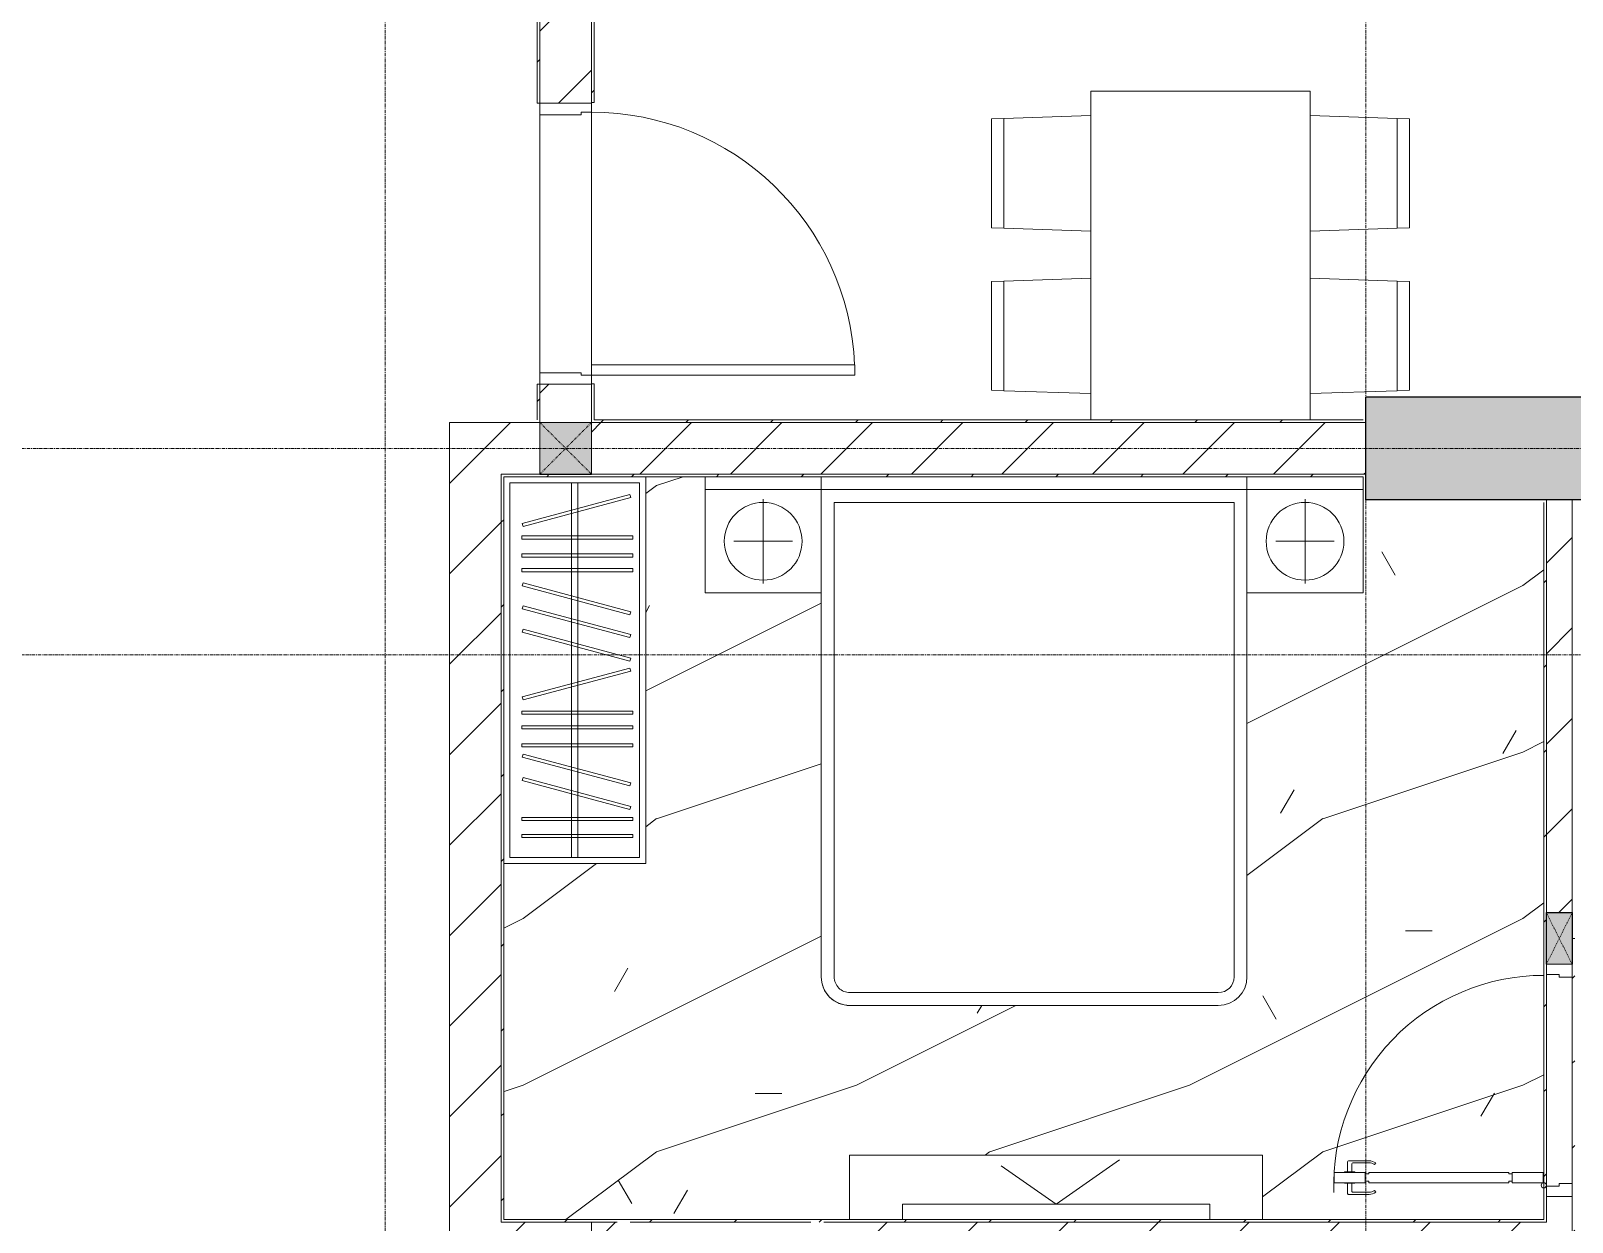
# Model space of a CAD drawing. Header units: millimetres. Extents: x 5121 to 246734, y -48180 to 129206.
# Drawn here: x 116880 to 122853, y 42337 to 46956 of the extents above; entities that cross this region are included whole.
import ezdxf

# ---------------------------------------------------------------- set-up
doc = ezdxf.new("R2010")
doc.units = ezdxf.units.MM
doc.linetypes.add('Dash', pattern=[6, 3, -3])
doc.linetypes.add('Grid Line', pattern=[22.225, 12.7, -3.175, 3.175, -3.175])
for name, color, linetype, lineweight in [('0-1', 7, 'Continuous', 5), ('A-DETL-GENF', 92, 'Continuous', 9), ('A-DETL-GENF-1', 50, 'Continuous', 9), ('A-DOOR', 31, 'Continuous', 9), ('A-DOOR-1', 253, 'Continuous', 9), ('A-DOOR-2', 50, 'Continuous', 9), ('A-DOOR-FRAM', 31, 'Continuous', 9), ('A-FLOR', 192, 'Continuous', 9), ('A-FLOR-1', 50, 'Continuous', 9), ('A-FLOR-PATT-1', 9, 'Continuous', 9), ('A-WALL', 113, 'Continuous', 9), ('A-WALL-1', 250, 'Continuous', 18), ('A-WALL-PATT-1', 9, 'Continuous', 9), ('A-WALL-PATT-2', 50, 'Continuous', 9), ('A-WALL-PATT-3', 111, 'Continuous', 9), ('I-FURN-1', 253, 'Continuous', 9), ('S-COLS', 52, 'Continuous', 9), ('S-COLS-1', 7, 'Continuous', 5), ('S-COLS-2', 10, 'Continuous', 25), ('S-COLS-3', 50, 'Continuous', 9), ('S-COLS-4', 253, 'Continuous', 9), ('S-COLS-5', 52, 'Continuous', 25), ('S-COLS-6', 52, 'Dash', 9), ('S-COLS-HDLN', 52, 'Dash', 9), ('S-COLS-HDLN-1', 50, 'Dash', 9), ('S-GRID-1', 1, 'Grid Line', 9)]:
    doc.layers.add(name, color=color, linetype=linetype, lineweight=lineweight)
pattern_1 = [(45, (0, 0), (-175.3625, 175.3625), [])]
pattern_2 = [(45, (0, 0), (-164.40233, 164.40233), [])]

# ---------------------------------------------------------------- blocks, each defined once
blk = doc.blocks.new('M_Concrete-Rectangular-Column2 - 400x1300-812637-TKCS_MB TỔNG THỂ TẦNG 1')
at = {"layer": 'S-COLS-3'}
blk.add_hatch(color=256, dxfattribs=at).paths.add_polyline_path([(650, 200), (-650, 200), (-650, -200), (650, -200), (650, 100)])
at = {"layer": 'S-COLS-2'}
for p, q in [((-650, 200), (650, 200)), ((-650, -200), (-650, 200)), ((650, 200), (650, -200)), ((650, -200), (-650, -200))]:
    blk.add_line(p, q, dxfattribs=at)
blk = doc.blocks.new('NCV_TKTC_KET CAU_rvt-1-TKCS_MB TỔNG THỂ TẦNG 1')
at = {"layer": 'S-COLS-3'}
blk.add_blockref('M_Concrete-Rectangular-Column2 - 400x1300-812637-TKCS_MB TỔNG THỂ TẦNG 1', (122702.6, 45336.9), dxfattribs=at)
blk = doc.blocks.new('RES_BAN AN 1 - RES_BAN AN 1-V115-TKCS_MB TỔNG THỂ TẦNG 1')
at = {"layer": 'I-FURN-1'}
for p, q in [((-425, 0), (-425, -1275)), ((425, -1275), (425, 0)), ((-761.9, -113.5), (-809.6, -115.1)), ((-809.6, -115.1), (-809.6, -536.9)), ((-761.9, -113.5), (-425, -102.3)), ((-761.9, -538.5), (-761.9, -113.5)), ((-761.9, -538.5), (-761.9, -113.5)), ((-425, -102.3), (-425, -549.7)), ((425, -102.3), (425, -549.7)), ((761.9, -113.5), (425, -102.3)), ((761.9, -538.5), (761.9, -113.5)), ((761.9, -113.5), (761.9, -538.5)), ((809.6, -115.1), (761.9, -113.5)), ((809.6, -536.9), (809.6, -115.1)), ((-809.6, -536.9), (-761.9, -538.5)), ((761.9, -538.5), (809.6, -536.9)), ((-425, -549.7), (-761.9, -538.5)), ((425, -549.7), (761.9, -538.5)), ((-809.6, -745.3), (-761.9, -743.8)), ((-809.6, -1167.2), (-809.6, -745.3)), ((-761.9, -743.8), (-425, -732.5)), ((-761.9, -1168.8), (-761.9, -743.8)), ((-761.9, -743.8), (-761.9, -1168.8)), ((-425, -732.5), (-425, -1180)), ((425, -732.5), (425, -1180)), ((761.9, -743.8), (425, -732.5)), ((761.9, -743.8), (809.6, -745.3)), ((761.9, -1168.8), (761.9, -743.8)), ((761.9, -1168.8), (761.9, -743.8)), ((809.6, -745.3), (809.6, -1167.2)), ((-761.9, -1168.8), (-809.6, -1167.2)), ((-425, -1180), (-761.9, -1168.8)), ((425, -1180), (761.9, -1168.8)), ((809.6, -1167.2), (761.9, -1168.8)), ((-425, -1275), (425, -1275))]:
    blk.add_line(p, q, dxfattribs=at)
blk = doc.blocks.new('DOOR_CW_01 CANH MO-PANEL KINH - DIW_01-900x2200-CỬA GỖ VÂN LAMINATE-553393-TKCS_MB TỔNG THỂ TẦNG 1')
at = {"layer": 'A-DETL-GENF-1'}
for p, q in [((-397, 872), (-357, 872)), ((-397, 752), (-397, 872)), ((-357, 872), (-357, 752)), ((-442, 737), (-442, 816.5)), ((-399, 820.5), (-438, 820.5)), ((-434, 799.5), (-434, 737)), ((-399, 803.5), (-430, 803.5)), ((-399, 831.8), (-397, 831.8)), ((-399, 792.2), (-399, 831.8)), ((-397, 792.2), (-399, 792.2)), ((-397, 792.2), (-397, 831.8)), ((-357, 792.2), (-357, 831.8)), ((-355, 831.8), (-357, 831.8)), ((-357, 792.2), (-355, 792.2)), ((-355, 792.2), (-355, 831.8)), ((-355, 820.5), (-316, 820.5)), ((-355, 803.5), (-324, 803.5)), ((-320, 799.5), (-320, 737)), ((-312, 737), (-312, 816.5)), ((-357, 752), (-397, 752)), ((-397, 738), (-391, 738)), ((-397, 738), (-397, 196)), ((-363, 752), (-391, 752)), ((-391, 752), (-391, 738)), ((-363, 738), (-363, 752)), ((-357, 738), (-363, 738)), ((-357, 196), (-357, 738)), ((-433.9, 711.2), (-427.3, 715.8)), ((-320.1, 711.2), (-326.7, 715.8)), ((-397, 196), (-391, 196)), ((-357, 182), (-397, 182)), ((-397, 182), (-397, 62)), ((-391, 196), (-391, 182)), ((-391, 182), (-363, 182)), ((-357, 196), (-363, 196)), ((-363, 182), (-363, 196)), ((-357, 62), (-357, 182)), ((-397, 62), (-357, 62))]:
    blk.add_line(p, q, dxfattribs=at)
blk.add_circle((-407, 60), 10, dxfattribs=at)
for centre, radius, start, end in [((-407, 60), 814, 360, 92), ((-438, 816.5), 4, 90, 180), ((-430, 799.5), 4, 90, 180), ((-324, 799.5), 4, 360, 90), ((-316, 816.5), 4, 0, 90), ((-397, 737), 45, 180, 215), ((-397, 737), 37, 180, 215), ((-357, 737), 37, 325, 0), ((-357, 737), 45, 325, 0)]:
    blk.add_arc(centre, radius, start, end, dxfattribs=at)
at = {"layer": 'A-DOOR-2'}
for p, q in [((-410, 50), (-450, 50)), ((-450, 50), (-450, -50)), ((-410, 0), (-410, 50)), ((-400, 0), (-410, 0)), ((-407, 50), (-382, 50)), ((-400, -50), (-400, 0)), ((410, 0), (400, 0)), ((400, 0), (400, -50)), ((450, 50), (410, 50)), ((410, 50), (410, 0)), ((450, -50), (450, 50)), ((-450, -50), (-400, -50)), ((400, -50), (450, -50))]:
    blk.add_line(p, q, dxfattribs=at)
blk = doc.blocks.new('G1_SOF - BO TRU - 100x200-V107-TKCS_MB TỔNG THỂ TẦNG 1')
at = {"layer": 'S-COLS-3'}
blk.add_hatch(color=256, dxfattribs=at).paths.add_polyline_path([(50, -100), (50, 100), (-50, 100), (-50, -100), (-45.2, -100)])
at = {"layer": 'S-COLS-2'}
for p, q in [((-50, -100), (-50, 100)), ((50, 100), (50, -100)), ((50, -100), (-50, -100))]:
    blk.add_line(p, q, dxfattribs=at)
at = {"layer": 'S-COLS-HDLN-1'}
for p, q in [((50, -100), (-50, 100)), ((-50, -100), (50, 100))]:
    blk.add_line(p, q, dxfattribs=at)
blk = doc.blocks.new('GIUONG NGU-2TAB-1600x2000 - GIUONG NGU-2TAB-1600x2000-851491-TKCS_MB TỔNG THỂ TẦNG 1')
at = {"layer": 'I-FURN-1'}
for p, q in [((569.6, 2050), (1997.1, 2050)), ((1997.1, 2050), (569.6, 2050)), ((1997.1, 2000), (569.6, 2000)), ((458.5, 50), (458.5, 1938.9)), ((458.5, 1938.9), (458.5, 50)), ((508.5, 1938.9), (508.5, 100)), ((2058.2, 100), (2058.2, 1938.9)), ((2108.2, 1938.9), (2108.2, 50)), ((2108.2, 50), (2108.2, 1938.9)), ((8.5, 50), (8.5, 450.3)), ((8.5, 450.3), (458.5, 450.3)), ((8.5, 450.3), (458.5, 450.3)), ((8.5, 50), (8.5, 450.3)), ((458.5, 450.3), (458.5, 50)), ((458.5, 450.3), (458.5, 50)), ((2108.2, 50), (2108.2, 450.3)), ((2108.2, 450.3), (2558.2, 450.3)), ((2108.2, 450.3), (2108.2, 50)), ((2558.2, 450.3), (2108.2, 450.3)), ((2558.2, 450.3), (2558.2, 50)), ((2558.2, 50), (2558.2, 450.3)), ((233.5, 86.8), (233.5, 413.5)), ((2333.2, 86.8), (2333.2, 413.5)), ((120.2, 250.2), (346.8, 250.2)), ((2446.5, 250.2), (2219.8, 250.2)), ((508.5, 100), (2058.2, 100)), ((458.5, 50), (8.5, 50)), ((8.5, 0), (8.5, 50)), ((8.5, 50), (458.5, 50)), ((458.5, 50), (8.5, 50)), ((2108.2, 50), (458.5, 50)), ((458.5, 50), (458.5, 0)), ((458.5, 0), (458.5, 50)), ((458.5, 50), (2108.2, 50)), ((458.5, 50), (2108.2, 50)), ((2558.2, 50), (2108.2, 50)), ((2108.2, 50), (2558.2, 50)), ((2108.2, 0), (2108.2, 50)), ((2108.2, 50), (2108.2, 0)), ((2108.2, 50), (2558.2, 50)), ((2558.2, 50), (2558.2, 0))]:
    blk.add_line(p, q, dxfattribs=at)
for centre in [(233.5, 250.2), (2333.2, 250.2)]:
    blk.add_circle(centre, 150.7, dxfattribs=at)
for centre, radius, start, end in [((569.6, 1938.9), 111.1, 90, 180), ((569.6, 1938.9), 111.1, 90, 180), ((1997.1, 1938.9), 111.1, 0, 90), ((1997.1, 1938.9), 111.1, 360, 90), ((569.6, 1938.9), 61.1, 90, 180), ((1997.1, 1938.9), 61.1, 360, 90)]:
    blk.add_arc(centre, radius, start, end, dxfattribs=at)
blk = doc.blocks.new('TU QUAN AO-SUITE ROOM_3 - TU QUAN AO-SUITE ROOM_3-V109-TKCS_MB TỔNG THỂ TẦNG 1')
at = {"layer": 'I-FURN-1'}
for p, q in [((0, -1500), (0, 0)), ((0, 0), (0, -1500)), ((-526, -24), (-24, -24)), ((-526, -1476), (-526, -24)), ((-526, -24), (-526, -600)), ((-287, -24), (-287, -576)), ((-263, -24), (-263, -576)), ((-24, -24), (-24, -1476)), ((-478.3, -181.1), (-61.3, -69.4)), ((-58.2, -80.9), (-475.2, -192.7)), ((-61.3, -69.4), (-58.2, -80.9)), ((-480.1, -229.7), (-50.1, -229.7)), ((-480.1, -241.7), (-480.1, -229.7)), ((-475.2, -192.7), (-478.3, -181.1)), ((-50.1, -229.7), (-50.1, -241.7)), ((-50.1, -241.7), (-480.1, -241.7)), ((-480.1, -299.2), (-50.1, -299.2)), ((-480.1, -311.2), (-480.1, -299.2)), ((-50.1, -311.2), (-480.1, -311.2)), ((-480.1, -356.4), (-50.1, -356.4)), ((-480.1, -368.4), (-480.1, -356.4)), ((-50.1, -299.2), (-50.1, -311.2)), ((-50.1, -356.4), (-50.1, -368.4)), ((-50.1, -368.4), (-480.1, -368.4)), ((-475.2, -411.5), (-478.3, -423.1)), ((-58.2, -523.3), (-475.2, -411.5)), ((-478.3, -423.1), (-61.3, -534.9)), ((-475.2, -500.3), (-478.3, -511.9)), ((-478.3, -511.9), (-61.3, -623.6)), ((-58.2, -612.1), (-475.2, -500.3)), ((-61.3, -534.9), (-58.2, -523.3)), ((-475.2, -591.5), (-478.3, -603.1)), ((-58.2, -703.3), (-475.2, -591.5)), ((-287, -576), (-287, -1476)), ((-263, -576), (-263, -1476)), ((-526, -1476), (-526, -600)), ((-478.3, -603.1), (-61.3, -714.9)), ((-61.3, -623.6), (-58.2, -612.1)), ((-61.3, -714.9), (-58.2, -703.3)), ((-478.3, -853.9), (-61.3, -742.1)), ((-58.2, -753.7), (-475.2, -865.5)), ((-61.3, -742.1), (-58.2, -753.7)), ((-475.2, -865.5), (-478.3, -853.9)), ((-480.1, -908.6), (-480.1, -920.6)), ((-480.1, -908.6), (-480.1, -920.6)), ((-50.1, -908.6), (-480.1, -908.6)), ((-480.1, -920.6), (-50.1, -920.6)), ((-50.1, -920.6), (-50.1, -908.6)), ((-480.1, -965.8), (-480.1, -977.8)), ((-480.1, -965.8), (-480.1, -977.8)), ((-50.1, -965.8), (-480.1, -965.8)), ((-480.1, -977.8), (-50.1, -977.8)), ((-50.1, -977.8), (-50.1, -965.8)), ((-480.1, -1035.3), (-480.1, -1047.3)), ((-480.1, -1035.3), (-480.1, -1047.3)), ((-50.1, -1035.3), (-480.1, -1035.3)), ((-480.1, -1047.3), (-50.1, -1047.3)), ((-50.1, -1047.3), (-50.1, -1035.3)), ((-475.2, -1075.3), (-478.3, -1086.9)), ((-478.3, -1086.9), (-61.3, -1198.6)), ((-58.2, -1187.1), (-475.2, -1075.3)), ((-475.2, -1166.5), (-478.3, -1178.1)), ((-478.3, -1178.1), (-61.3, -1289.9)), ((-58.2, -1278.3), (-475.2, -1166.5)), ((-61.3, -1198.6), (-58.2, -1187.1)), ((-61.3, -1289.9), (-58.2, -1278.3)), ((-480.1, -1320.5), (-480.1, -1332.5)), ((-480.1, -1320.5), (-480.1, -1332.5)), ((-50.1, -1320.5), (-480.1, -1320.5)), ((-480.1, -1332.5), (-50.1, -1332.5)), ((-50.1, -1332.5), (-50.1, -1320.5)), ((-480.1, -1386.9), (-480.1, -1398.9)), ((-480.1, -1386.9), (-480.1, -1398.9)), ((-50.1, -1386.9), (-480.1, -1386.9)), ((-480.1, -1398.9), (-50.1, -1398.9)), ((-50.1, -1398.9), (-50.1, -1386.9)), ((-24, -1476), (-526, -1476)), ((-550, -1500), (0, -1500)), ((0, -1500), (-550, -1500))]:
    blk.add_line(p, q, dxfattribs=at)
blk = doc.blocks.new('RES_BAN AN - RES_BAN AN-850638-TKCS_MB TỔNG THỂ TẦNG 1')
at = {"layer": 'I-FURN-1'}
for p, q in [((0, 0), (0, -250)), ((1600, -250), (1600, 0)), ((0, -250), (1600, -250))]:
    blk.add_line(p, q, dxfattribs=at)
blk = doc.blocks.new('KE TIVI-2 - KE TIVI-2-842843-TKCS_MB TỔNG THỂ TẦNG 1')
at = {"layer": 'I-FURN-1'}
for p, q in [((-595.6, 0), (-595.6, -60)), ((595.6, -60), (595.6, 0)), ((-595.6, -60), (595.6, -60)), ((0, -60), (-245.7, -232.1)), ((213, -209.1), (0, -60))]:
    blk.add_line(p, q, dxfattribs=at)
blk = doc.blocks.new('NCV_TKTC_TANG 1_rvt-1-TKCS_MB TỔNG THỂ TẦNG 1')
at = {"layer": 'A-FLOR-PATT-1'}
h = blk.add_hatch(dxfattribs=at)
h.set_pattern_fill('FP_5', color=256, style=0, pattern_type=2)
h.set_pattern_definition([(0, (0, 0), (2519.68, 629.92), [103.937, -1785.823, 103.937, -1785.823, -10078.72]), (0, (0, 0), (2519.68, 629.92), [-3779.52, 103.937, -3675.583, 103.937, -1785.823, -4409.44]), (0, (0, 0), (2519.68, 629.92), [-9448.8, 103.937, -1155.903, 103.937, -3045.663]), (120, (944.9, 314.96), (-1805.3667, 1867.147), [103.937, -1785.823, 103.937, -11864.543]), (120, (944.9, 314.96), (-1805.3667, 1867.147), [-1993.697, -1785.823, 103.937, -3675.583, -6299.2]), (120, (944.9, 314.96), (-1805.3667, 1867.147), [-7559.04, 103.937, -1785.823, 103.937, -4305.503]), (120, (944.9, 314.96), (-1805.3667, 1867.147), [-9552.737, -1155.903, 103.937, -3045.663]), (240, (1259.84, 1574.8), (-714.3133, -2497.067), [103.937, -1785.823, 103.937, -11864.543]), (240, (1259.84, 1574.8), (-714.3133, -2497.067), [-1993.697, -1785.823, 103.937, -3675.583, -6299.2]), (240, (1259.84, 1574.8), (-714.3133, -2497.067), [-7559.04, 103.937, -1785.823, 103.937, -4305.503]), (240, (1259.84, 1574.8), (-714.3133, -2497.067), [-9552.737, -1155.903, 103.937, -3045.663])])
h.paths.add_polyline_path([(119052.5, 42346.9), (120052.6, 42346.9), (120052.6, 42596.9), (121652.6, 42596.9), (121652.6, 42346.9), (122742.6, 42346.9), (122742.6, 45126.9), (122752.6, 45126.9), (122752.6, 45136.9), (122052.6, 45136.9), (122052.6, 45226.9), (122042.5, 45226.9), (122042.5, 44776.6), (121592.5, 44776.6), (121592, 43284.4), (121588.7, 43259.3), (121577.6, 43232.5), (121559.9, 43209.5), (121536.9, 43191.8), (121510.1, 43180.7), (121477.6, 43176.9), (120053.9, 43176.9), (120025.2, 43180.7), (119998.4, 43191.8), (119975.4, 43209.5), (119957.7, 43232.5), (119946.6, 43259.3), (119942.8, 43288), (119942.8, 44776.6), (119492.8, 44776.6), (119492.8, 45226.9), (119262.6, 45226.9), (119262.6, 43726.9), (118712.6, 43726.9), (118714.5, 42346.9), (118852.6, 42346.9)])
h = blk.add_hatch(dxfattribs=at)
h.set_pattern_fill('FP_4', color=256, style=0, pattern_type=2)
h.set_pattern_definition([(216.87, (516.46, 1291.15), (3873.4454, 2582.3069), [645.575, -5810.175]), (206.565, (1291.15, 903.8), (-1291.1515, -1291.1492), [1443.55, -1443.55]), (198.435, (1291.15, 258.23), (-2582.2983, -1291.1527), [816.596, -3266.38])])
h.paths.add_polyline_path([(119052.5, 42346.9), (120052.6, 42346.9), (120052.6, 42596.9), (121652.6, 42596.9), (121652.6, 42346.9), (122742.6, 42346.9), (122742.6, 45126.9), (122752.6, 45126.9), (122752.6, 45136.9), (122052.6, 45136.9), (122052.6, 45226.9), (122042.5, 45226.9), (122042.5, 44776.6), (121592.5, 44776.6), (121592, 43284.4), (121588.7, 43259.3), (121577.6, 43232.5), (121559.9, 43209.5), (121536.9, 43191.8), (121510.1, 43180.7), (121477.6, 43176.9), (120053.9, 43176.9), (120025.2, 43180.7), (119998.4, 43191.8), (119975.4, 43209.5), (119957.7, 43232.5), (119946.6, 43259.3), (119942.8, 43288), (119942.8, 44776.6), (119492.8, 44776.6), (119492.8, 45226.9), (119262.6, 45226.9), (119262.6, 43726.9), (118712.6, 43726.9), (118714.5, 42346.9), (118852.6, 42346.9)])
at = {"layer": 'A-WALL-PATT-1'}
h = blk.add_hatch(dxfattribs=at)
h.set_pattern_fill('FP_2', color=256, style=0, pattern_type=2)
h.set_pattern_definition(pattern_1)
h.paths.add_polyline_path([(122852.6, 40436.9), (122852.6, 41337.3), (122752.6, 41337.3), (122752.6, 40436.9), (122842.6, 40436.9)])
h.paths.add_polyline_path([(122852.6, 42137.3), (122852.6, 42436.9), (122752.6, 42436.9), (122752.6, 42137.3), (122802.6, 42137.3)])
h.paths.add_polyline_path([(122852.6, 43536.9), (122852.6, 45136.9), (122752.6, 45136.9), (122752.6, 43536.9)])
h = blk.add_hatch(dxfattribs=at)
h.set_pattern_fill('FP_2', color=256, style=0, pattern_type=2)
h.set_pattern_definition(pattern_1)
h.paths.add_polyline_path([(120852.6, 42236.9), (120852.6, 42336.9), (119952.6, 42336.9), (119952.6, 42236.9), (120565.8, 42236.9)])
h.paths.add_polyline_path([(119152.6, 42236.9), (119152.6, 42336.9), (119052.6, 42336.9), (119052.6, 42236.9)])
h = blk.add_hatch(dxfattribs=at)
h.set_pattern_fill('FP_2', color=256, style=0, pattern_type=2)
h.set_pattern_definition(pattern_1)
h.paths.add_polyline_path([(120852.6, 42236.9), (122752.6, 42236.9), (122752.6, 42336.9), (120852.6, 42336.9)])
at = {"layer": 'A-WALL-PATT-2'}
h = blk.add_hatch(dxfattribs=at)
h.set_pattern_fill('FP_10', color=256, style=0, pattern_type=2)
h.set_pattern_definition(pattern_2)
h.paths.add_polyline_path([(119062.6, 45436.9), (119062.6, 45587.4), (119052.6, 45586.8), (119052.6, 45436.9)])
h.paths.add_polyline_path([(119062.6, 46677.4), (119062.6, 48436.9), (119052.6, 48436.9), (119052.6, 46677.4)])
h = blk.add_hatch(dxfattribs=at)
h.set_pattern_fill('FP_10', color=256, style=0, pattern_type=2)
h.set_pattern_definition(pattern_2)
h.paths.add_polyline_path([(119948.5, 45436.9), (122042.6, 45436.9), (122042.6, 45446.9), (119062.6, 45446.9), (119062.6, 45436.9)])
h = blk.add_hatch(dxfattribs=at)
h.set_pattern_fill('FP_10', color=256, style=0, pattern_type=2)
h.set_pattern_definition(pattern_2)
h.paths.add_polyline_path([(118712.6, 42346.9), (118712.6, 45236.9), (118702.6, 45236.9), (118702.6, 42346.9), (118707.6, 42346.9)])
h = blk.add_hatch(dxfattribs=at)
h.set_pattern_fill('FP_10', color=256, style=0, pattern_type=2)
h.set_pattern_definition(pattern_2)
h.paths.add_polyline_path([(119052.5, 45226.9), (122052.6, 45226.9), (122052.6, 45236.9), (118712.6, 45236.6), (118713.8, 45226.9), (119037.6, 45226.9)])
h = blk.add_hatch(dxfattribs=at)
h.set_pattern_fill('FP_10', color=256, style=0, pattern_type=2)
h.set_pattern_definition(pattern_2)
h.paths.add_polyline_path([(122750.1, 42346.9), (122752.6, 42346.9), (122752.6, 45126.9), (122742.6, 45126.9), (122742.6, 42346.9)])
h = blk.add_hatch(dxfattribs=at)
h.set_pattern_fill('FP_10', color=256, style=0, pattern_type=2)
h.set_pattern_definition(pattern_2)
h.paths.add_polyline_path([(124552.6, 43536.9), (124552.6, 43546.9), (122852.6, 43546.9), (122852.6, 43536.9), (123952.6, 43536.9)])
h = blk.add_hatch(dxfattribs=at)
h.set_pattern_fill('FP_10', color=256, style=0, pattern_type=2)
h.set_pattern_definition(pattern_2)
h.paths.add_polyline_path([(122852.6, 40236.9), (122862.6, 40236.9), (122862.6, 43436.9), (122852.6, 43436.9), (122852.6, 40336.9)])
h = blk.add_hatch(dxfattribs=at)
h.set_pattern_fill('FP_10', color=256, style=0, pattern_type=2)
h.set_pattern_definition(pattern_2)
h.paths.add_polyline_path([(119952.6, 42336.9), (122752.6, 42336.9), (122750.1, 42346.9), (118702.6, 42346.9), (118702.6, 42336.9), (119948.5, 42336.9)])
at = {"layer": 'A-FLOR-1'}
for p, q in [((119052.6, 46677.4), (119052.6, 45587.4)), ((119052.7, 45587.4), (119052.7, 46677.4)), ((118852.7, 46630.3), (118852.7, 45630.3))]:
    blk.add_line(p, q, dxfattribs=at)
at = {"layer": 'A-WALL-1'}
for p, q in [((119052.6, 48436.9), (119052.6, 46677.4)), ((119062.6, 46677.4), (119062.6, 48426.9)), ((119052.6, 46677.4), (119062.6, 46677.4)), ((119062.6, 45587.4), (119052.6, 45587.4)), ((119052.6, 45587.4), (119052.6, 45436.9)), ((119062.6, 45446.9), (119062.6, 45587.4)), ((119052.6, 45436.9), (119062.6, 45436.9)), ((122042.6, 45446.9), (119062.6, 45446.9)), ((119062.6, 45436.9), (122042.6, 45436.9)), ((118712.6, 45236.9), (118702.6, 45236.9)), ((118702.6, 45236.9), (118702.6, 42346.9)), ((122052.6, 45236.9), (118712.6, 45236.9)), ((118712.6, 42346.9), (118712.6, 45226.9)), ((118712.6, 45226.9), (122042.6, 45226.9)), ((122742.6, 45126.9), (122742.6, 42346.9)), ((122752.6, 45136.9), (122752.6, 43536.9)), ((122752.6, 43536.9), (122752.6, 45126.9)), ((122852.6, 43536.9), (122852.6, 45136.9)), ((122862.6, 43436.9), (122852.6, 43436.9)), ((122752.6, 42476.9), (122752.6, 43296.9)), ((122852.6, 43284.4), (122852.6, 42486.9)), ((122752.6, 42436.9), (122752.6, 42336.9)), ((122752.6, 42346.9), (122752.6, 42436.9)), ((122852.6, 42137.3), (122852.6, 42436.9)), ((122852.6, 42436.9), (122852.6, 42137.3)), ((118702.6, 42346.9), (118702.6, 42336.9)), ((122742.6, 42346.9), (118712.6, 42346.9)), ((122752.6, 42336.9), (122752.6, 42346.9)), ((118702.6, 42336.9), (119152.6, 42336.9)), ((119202.6, 42336.9), (119902.6, 42336.9)), ((119952.6, 42336.9), (122752.6, 42336.9))]:
    blk.add_line(p, q, dxfattribs=at)
at = {"layer": 'A-DOOR-1', "rotation": 90.00000000000087}
blk.add_blockref('DOOR_CW_01 CANH MO-PANEL KINH - DIW_01-900x2200-CỬA GỖ VÂN LAMINATE-553393-TKCS_MB TỔNG THỂ TẦNG 1', (122802.6, 42886.9), dxfattribs=at)
at = {"layer": 'I-FURN-1', "rotation": 180}
for name, p in [('RES_BAN AN 1 - RES_BAN AN 1-V115-TKCS_MB TỔNG THỂ TẦNG 1', (121412.6, 45446.9)), ('GIUONG NGU-2TAB-1600x2000 - GIUONG NGU-2TAB-1600x2000-851491-TKCS_MB TỔNG THỂ TẦNG 1', (122051, 45226.9)), ('RES_BAN AN - RES_BAN AN-850638-TKCS_MB TỔNG THỂ TẦNG 1', (121652.6, 42346.9)), ('KE TIVI-2 - KE TIVI-2-842843-TKCS_MB TỔNG THỂ TẦNG 1', (120852.6, 42346.9))]:
    blk.add_blockref(name, p, dxfattribs=at)
at = {"layer": 'I-FURN-1'}
blk.add_blockref('TU QUAN AO-SUITE ROOM_3 - TU QUAN AO-SUITE ROOM_3-V109-TKCS_MB TỔNG THỂ TẦNG 1', (119262.6, 45226.9), dxfattribs=at)
at = {"layer": 'S-COLS-4', "rotation": 180}
blk.add_blockref('G1_SOF - BO TRU - 100x200-V107-TKCS_MB TỔNG THỂ TẦNG 1', (122802.6, 43436.9), dxfattribs=at)
blk = doc.blocks.new('FD_05 - FD_05-1000x2200mm-835434-TKCS_MB TỔNG THỂ TẦNG 1')
at = {"layer": 'A-DETL-GENF'}
for p, q in [((470, 100), (470, 1120)), ((470, 1120), (510, 1120)), ((510, 1120), (510, 100)), ((510, 100), (470, 100))]:
    blk.add_line(p, q, dxfattribs=at)
blk.add_arc((510, 100), 1020, 92.24747, 180, dxfattribs=at)
at = {"layer": 'A-DOOR-FRAM'}
for p, q in [((-510, 100), (-545, 100)), ((-545, 100), (-545, -100)), ((-510, 60), (-510, 100)), ((-500, 60), (-510, 60)), ((-500, -100), (-500, 60)), ((510, 60), (500, 60)), ((500, 60), (500, -100)), ((545, 100), (510, 100)), ((510, 100), (510, 60)), ((545, -100), (545, 100)), ((-545, -100), (-500, -100)), ((500, -100), (545, -100))]:
    blk.add_line(p, q, dxfattribs=at)
blk = doc.blocks.new('G1_SOF - BO TRU - 200x200-3051103-TKCS_MB TỔNG THỂ TẦNG 1')
at = {"layer": 'S-COLS-HDLN'}
for p, q in [((-100, -100), (100, 100)), ((100, -100), (-100, 100))]:
    blk.add_line(p, q, dxfattribs=at)

msp = doc.modelspace()

# ---------------------------------------------------------------- hatches: boundary and pattern name
at = {"layer": 'A-WALL-PATT-3'}
h = msp.add_hatch(dxfattribs=at)
h.set_pattern_fill('FP_43', color=256, style=0, pattern_type=2)
h.set_pattern_definition(pattern_2)
h.paths.add_polyline_path([(118842.5, 45436.9), (118852.5, 45436.9), (118852.5, 45585.3), (118842.5, 45583.1), (118842.5, 45441.8)])
h.paths.add_polyline_path([(118842.5, 46675.3), (118852.5, 46675.3), (118852.5, 49486.9), (118842.5, 49486.9), (118842.5, 47441.8)])
h = msp.add_hatch(dxfattribs=at)
h.set_pattern_fill('FP_1', color=256, style=0, pattern_type=2)
h.set_pattern_definition(pattern_1)
h.paths.add_polyline_path([(119052.5, 45436.9), (119050.6, 45585.3), (118852.5, 45585.3), (118852.8, 45436.9)])
h.paths.add_polyline_path([(119052.5, 46675.3), (119052.5, 48436.9), (118852.5, 48436.9), (118852.9, 46675.3), (119012.5, 46675.3)])
h.paths.add_polyline_path([(118852.6, 48636.9), (119052.5, 48636.9), (119052.5, 49486.9), (118852.5, 49486.9), (118852.5, 48636.9)])
h = msp.add_hatch(dxfattribs=at)
h.set_pattern_fill('FP_1', color=256, style=0, pattern_type=2)
h.set_pattern_definition(pattern_1)
h.paths.add_polyline_path([(118842.5, 45236.9), (118852.5, 45236.9), (118852.5, 45436.9), (118502.5, 45436.9), (118502.6, 45236.9), (118829.9, 45236.9)])
h.paths.add_polyline_path([(119052.5, 45236.9), (122052.6, 45236.9), (122052.6, 45436.9), (119052.5, 45436.9), (119052.5, 45339.5)])
h = msp.add_hatch(dxfattribs=at)
h.set_pattern_fill('FP_1', color=256, style=0, pattern_type=2)
h.set_pattern_definition(pattern_1)
h.paths.add_polyline_path([(118702.6, 42336.9), (118702.6, 45236.9), (118502.6, 45236.9), (118502.6, 42336.9), (118634.4, 42336.9)])
h = msp.add_hatch(dxfattribs=at)
h.set_pattern_fill('FP_1', color=256, style=0, pattern_type=2)
h.set_pattern_definition(pattern_1)
h.paths.add_polyline_path([(118852.6, 42136.9), (119052.5, 42136.9), (119052.5, 42336.9), (118502.5, 42336.9), (118502.6, 42136.9), (118852.6, 42136.9)])
at = {"layer": 'S-COLS-1'}
msp.add_hatch(color=256, dxfattribs=at).paths.add_polyline_path([(119052.5, 45236.9), (119052.5, 45436.9), (118852.5, 45436.9), (118852.8, 45236.9)])

# ---------------------------------------------------------------- linework, layer by layer
at = {"layer": 'A-FLOR'}
msp.add_line((118502.5, 42336.9), (118502.5, 45236.9), dxfattribs=at)
at = {"layer": 'A-WALL'}
for p, q in [((118852.5, 48436.9), (118852.5, 46675.3)), ((118852.5, 45630.3), (118852.5, 46630.3)), ((119052.5, 46640.3), (119052.5, 45620.3)), ((118852.5, 45236.9), (118852.5, 45585.3)), ((118842.5, 45436.9), (118502.5, 45436.9)), ((118502.5, 45436.9), (118502.5, 45236.9)), ((118852.5, 45436.9), (119052.5, 45436.9)), ((119052.5, 45436.9), (119052.5, 45236.9))]:
    msp.add_line(p, q, dxfattribs=at)
at = {"layer": 'A-WALL-1'}
for p, q in [((118842.5, 49476.9), (118842.5, 46675.3)), ((119052.5, 46675.3), (119052.5, 48436.9)), ((118842.5, 46675.3), (118852.5, 46675.3)), ((118852.5, 45585.3), (118842.5, 45585.3)), ((118842.5, 45585.3), (118842.5, 45446.9)), ((119052.5, 45436.9), (119052.5, 45585.3)), ((118852.5, 45436.9), (118842.5, 45436.9)), ((118842.5, 45436.9), (118852.5, 45436.9)), ((122052.6, 45436.9), (119052.5, 45436.9)), ((118502.6, 45236.9), (118502.6, 42336.9)), ((118702.6, 45236.9), (118852.5, 45236.9)), ((118702.6, 42336.9), (118702.6, 45236.9)), ((119052.5, 45236.9), (122052.6, 45236.9)), ((118502.5, 42336.9), (118502.5, 41286.9)), ((119052.5, 42336.9), (118702.6, 42336.9)), ((119052.5, 40435.3), (119052.5, 42336.9))]:
    msp.add_line(p, q, dxfattribs=at)
at = {"layer": 'S-COLS'}
for p, q in [((119052.5, 45436.9), (118852.5, 45436.9)), ((118852.5, 45436.9), (118852.5, 45236.9)), ((119052.5, 45236.9), (119052.5, 45436.9))]:
    msp.add_line(p, q, dxfattribs=at)
at = {"layer": 'S-COLS-5'}
msp.add_line((118852.5, 45236.9), (119052.5, 45236.9), dxfattribs=at)
at = {"layer": 'S-GRID-1'}
for p, q in [((122052.6, 23210.6), (122052.6, 78232.7)), ((118252.6, 23210.6), (118252.6, 74295.7)), ((129301.8, 45336.9), (31601.8, 45336.9)), ((125364.8, 44536.9), (35538.8, 44536.9))]:
    msp.add_line(p, q, dxfattribs=at)

# ---------------------------------------------------------------- block references
at = {"layer": '0-1'}
for name in ['NCV_TKTC_KET CAU_rvt-1-TKCS_MB TỔNG THỂ TẦNG 1', 'NCV_TKTC_TANG 1_rvt-1-TKCS_MB TỔNG THỂ TẦNG 1']:
    msp.add_blockref(name, (0, 0), dxfattribs=at)
at = {"layer": 'A-DOOR', "rotation": 270.0000000000001}
msp.add_blockref('FD_05 - FD_05-1000x2200mm-835434-TKCS_MB TỔNG THỂ TẦNG 1', (118952.5, 46130.3), dxfattribs=at)
at = {"layer": 'S-COLS-6', "rotation": 180}
msp.add_blockref('G1_SOF - BO TRU - 200x200-3051103-TKCS_MB TỔNG THỂ TẦNG 1', (118952.5, 45336.9), dxfattribs=at)

doc.saveas('drawing.dxf')
